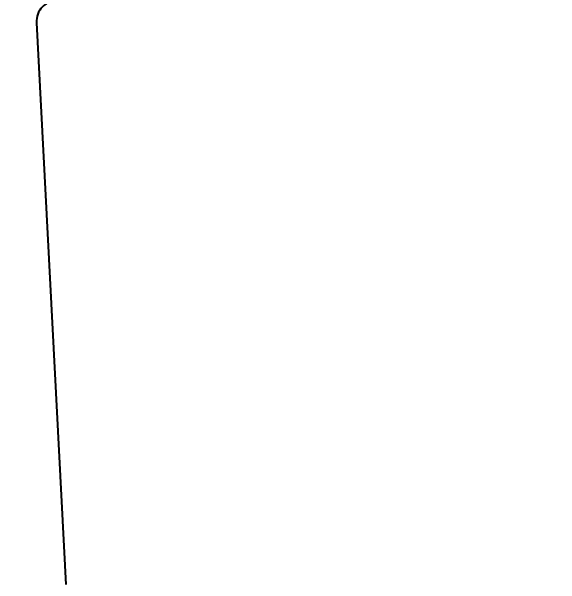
# Model space of a CAD drawing. Extents: x -2137 to 3740, y 68 to 2359.
# Drawn here: x -1518.4 to -1390.8, y 539.1 to 672.3 of the extents above; entities that cross this region are included whole.
import ezdxf

# ---------------------------------------------------------------- set-up
doc = ezdxf.new("R2010")
doc.units = 0
doc.header["$LTSCALE"] = 20
doc.header["$MEASUREMENT"] = 0
doc.layers.get('0').update_dxf_attribs({"linetype": 'CONTINUOUS'})
doc.layers.get('DEFPOINTS').update_dxf_attribs({"linetype": 'CONTINUOUS'})
doc.dimstyles.get("Standard").update_dxf_attribs({"dimtxt": 2.7, "dimasz": 2.5, "dimexe": 1.5, "dimexo": 1.5, "dimgap": 1.5, "dimtad": 1, "dimdec": 0, "dimlfac": 10, "dimzin": 0, "dimdsep": 46, "dimtxsty": 'Standard', "dimcen": 0, "dimclrt": 2, "dimadec": 0, "dimazin": 0, "dimtfac": 1, "dimtdec": 0, "dimtmove": 0, "dimatfit": 3, "dimfxl": 0, "dimtolj": 1, "dimtzin": 0, "dimarcsym": 0})

# ---------------------------------------------------------------- blocks, each defined once
blk = doc.blocks.new('*D10')
at = {"color": 3, "lineweight": -2}
for p, q in [((-1420.56, 804.16), (-1751.9, 804.16)), ((-1745.9, 780.16), (-1745.9, 581.52)), ((-1745.9, 318.9), (-1745.9, 533.52)), ((-1524.4, 294.9), (-1751.9, 294.9))]:
    blk.add_line(p, q, dxfattribs=at)
at = {"color": 3}
for points in [[(-1749.9, 780.16), (-1741.9, 780.16), (-1745.9, 804.16)], [(-1749.9, 318.9), (-1741.9, 318.9), (-1745.9, 294.9)]]:
    blk.add_solid(points, dxfattribs=at)
at = {"layer": 'DEFPOINTS', "color": 0}
for p in [(-1418.76, 804.16), (-1745.9, 294.9), (-1522.6, 294.9)]:
    blk.add_point(p, dxfattribs=at)
at = {"color": 2, "insert": (-1745.9, 557.52), "char_height": 24, "attachment_point": 5}
blk.add_mtext('\\A1;510', dxfattribs=at)
blk = doc.blocks.new('*D17')
at = {"color": 3, "lineweight": -2}
for p, q in [((-912.87, 686.91), (-912.87, 67.8)), ((-1522.6, 293.1), (-1522.6, 67.8)), ((-1498.6, 73.8), (-936.87, 73.8))]:
    blk.add_line(p, q, dxfattribs=at)
at = {"color": 3}
for points in [[(-1498.6, 77.8), (-1498.6, 69.8), (-1522.6, 73.8)], [(-936.87, 77.8), (-936.87, 69.8), (-912.87, 73.8)]]:
    blk.add_solid(points, dxfattribs=at)
at = {"layer": 'DEFPOINTS', "color": 0}
for p in [(-912.87, 688.71), (-1522.6, 294.9), (-912.87, 73.8)]:
    blk.add_point(p, dxfattribs=at)
at = {"color": 2, "insert": (-1217.74, 97.8), "char_height": 24, "attachment_point": 5}
blk.add_mtext('\\A1;610', dxfattribs=at)

msp = doc.modelspace()

# ---------------------------------------------------------------- linework, layer by layer
msp.add_line((-1512.6, 669.64), (-1505.76, 539.12))
msp.add_arc((-1507.61, 669.9), 5, 90, 183)

# ---------------------------------------------------------------- dimensions: what is measured, and where the dimension line sits
dim = msp.add_linear_dim(base=(-1745.9, 294.9), p1=(-1418.76, 804.16), p2=(-1522.6, 294.9), angle=90, text='510', dimstyle='Standard', override={"dimscale": 1.2, "dimtxt": 20, "dimasz": 20, "dimexe": 5, "dimgap": 10, "dimtih": 1, "dimtoh": 1, "dimlfac": 1, "dimzin": 12, "dimclrd": 3, "dimclre": 3, "dimazin": 2, "dimarcsym": 1})
dim.commit()
dim.dimension.update_dxf_attribs({"geometry": '*D10', "text_midpoint": (-1745.9, 557.52), "dimtype": 160})
dim = msp.add_linear_dim(base=(-912.87, 73.8), p1=(-1522.6, 294.9), p2=(-912.87, 688.71), dimstyle='Standard', override={"dimscale": 1.2, "dimtxt": 20, "dimasz": 20, "dimexe": 5, "dimgap": 10, "dimtoh": 1, "dimlfac": 1, "dimzin": 12, "dimclrd": 3, "dimclre": 3, "dimazin": 2, "dimarcsym": 1})
dim.commit()
dim.dimension.update_dxf_attribs({"geometry": '*D17', "text_midpoint": (-1217.74, 73.8), "dimtype": 160})

doc.saveas('drawing.dxf')
